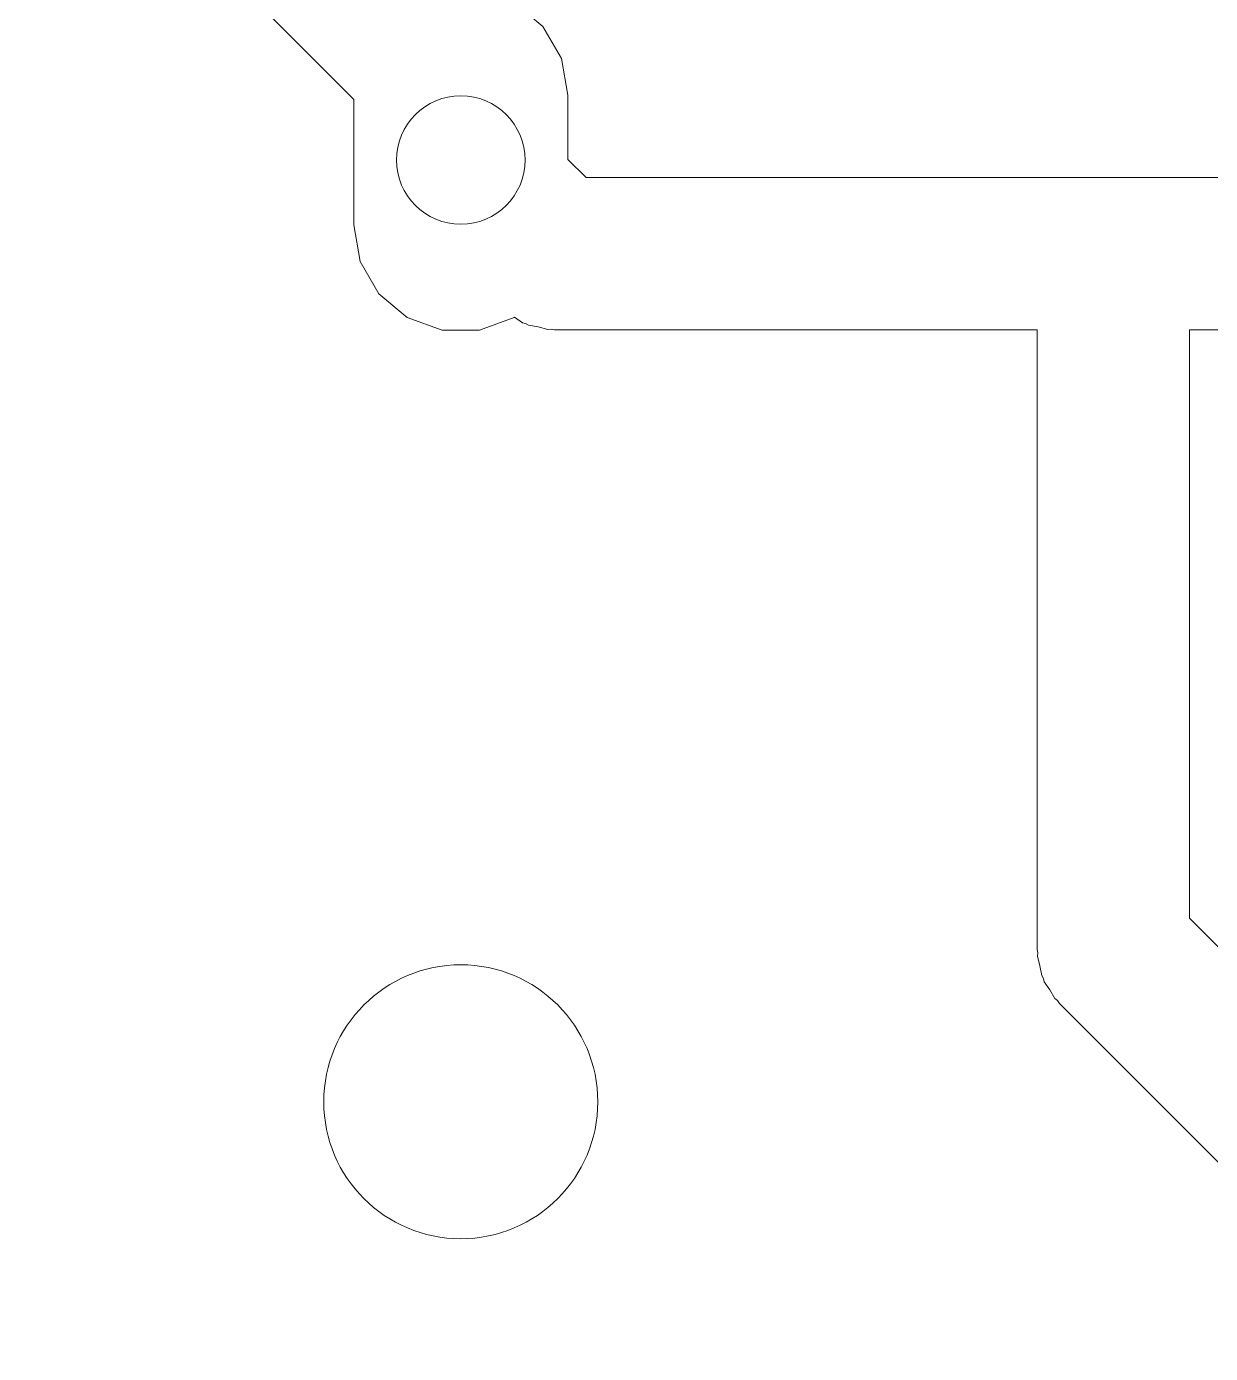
# Model space of a CAD drawing. Extents: x 83.8 to 162.6, y -99.1 to -55.8.
# Drawn here: x 92.97 to 106.8, y -83.2 to -67.7 of the extents above; entities that cross this region are included whole.
import ezdxf

# ---------------------------------------------------------------- set-up
doc = ezdxf.new("R2010")
doc.units = 0
doc.linetypes.add('Durchgehend', pattern=[0])
for name, color, linetype, lineweight in [('Bohrloch', 5, 'Continuous', 0), ('Bohrloch 3_2mm', 1, 'Continuous', 0), ('Leiterbahn', 112, 'Continuous', 0)]:
    doc.layers.add(name, color=color, linetype=linetype, lineweight=lineweight)

msp = doc.modelspace()

# ---------------------------------------------------------------- linework, layer by layer
at = {"layer": 'Bohrloch', "lineweight": 0}
msp.add_circle((98.044, -69.2633), 0.7506, dxfattribs=at)
at = {"layer": 'Bohrloch 3_2mm', "lineweight": 0}
msp.add_circle((98.044, -80.264), 1.6, dxfattribs=at)
at = {"layer": 'Leiterbahn', "linetype": 'Durchgehend', "flags": 128}
msp.add_lwpolyline([(94.488, -62.5249), (94.488, -66.04), (94.4919, -66.062), (94.4899, -66.0843), (94.5071, -66.1484), (94.5186, -66.2137), (94.5298, -66.2331), (94.5356, -66.2547), (94.5737, -66.3091), (94.6068, -66.3665), (94.624, -66.3809), (94.6368, -66.3992), (96.7943, -68.5567), (96.7943, -70.0215), (96.8697, -70.4489), (97.0867, -70.8248), (97.4192, -71.1037), (97.827, -71.2522), (98.261, -71.2522), (98.6688, -71.1037), (98.6727, -71.1005), (98.763, -71.1637), (98.8008, -71.1738), (98.8347, -71.1934), (98.9491, -71.2136), (99.0613, -71.2436), (99.1002, -71.2402), (99.1387, -71.247), (104.775, -71.247), (104.775, -78.486), (104.782, -78.5245), (104.778, -78.5635), (104.808, -78.6757), (104.829, -78.7901), (104.848, -78.8239), (104.858, -78.8617), (104.925, -78.9569), (104.983, -79.0574), (105.013, -79.0826), (105.035, -79.1146), (108.485, -82.5642), (108.485, -82.6803), (108.574, -82.9253), (108.742, -83.125), (108.967, -83.2553), (109.224, -83.3006), (109.274, -83.3006), (109.352, -83.3557), (109.651, -83.4356), (109.958, -83.4087), (110.19, -83.3006), (110.232, -83.3006), (110.489, -83.2553), (110.714, -83.125), (110.882, -82.9253), (110.971, -82.6803), (110.971, -82.4197), (110.882, -82.1747), (110.714, -81.975), (110.489, -81.8447), (110.235, -81.8), (106.553, -78.1178), (106.553, -71.247), (111.252, -71.247), (111.556, -71.1934), (111.703, -71.1086), (111.756, -71.1086), (112.013, -71.0633), (112.238, -70.933), (112.295, -70.866), (118.008, -70.866), (118.227, -71.1266), (118.529, -71.3008), (118.872, -71.3613), (119.215, -71.3008), (119.517, -71.1266), (119.741, -70.8597), (119.86, -70.5322), (119.86, -70.1838), (119.741, -69.8563), (119.517, -69.5894), (119.38, -69.5104), (119.38, -66.7855), (119.871, -66.7855), (119.871, -64.7865), (117.873, -64.7865), (117.873, -66.7855), (118.364, -66.7855), (118.364, -69.5104), (118.227, -69.5894), (118.008, -69.85), (112.295, -69.85), (112.238, -69.783), (112.013, -69.6527), (111.756, -69.6074), (111.703, -69.6074), (111.556, -69.5226), (111.252, -69.469), (99.507, -69.469), (99.2937, -69.2557), (99.2937, -68.505), (99.2183, -68.0776), (99.0013, -67.7018), (98.6688, -67.4228), (98.261, -67.2744), (97.827, -67.2744), (97.4192, -67.4228), (97.2441, -67.5697), (95.504, -65.8296), (95.504, -62.5249), (95.6485, -62.3527), (95.738, -62.1068), (95.738, -61.8452), (95.6485, -61.5993), (95.4803, -61.3988), (95.2537, -61.268), (94.996, -61.2226), (94.7383, -61.268), (94.5117, -61.3988), (94.3684, -61.5696), (94.2177, -61.39), (93.9876, -61.2572), (93.726, -61.2111), (93.4644, -61.2572), (93.2343, -61.39), (93.0636, -61.5935), (92.9727, -61.8432), (92.9727, -62.1088), (93.0636, -62.3585), (93.2343, -62.562), (93.4644, -62.6948), (93.726, -62.7409), (93.9876, -62.6948), (94.2177, -62.562), (94.3684, -62.3824)], close=True, dxfattribs=at)

doc.saveas('drawing.dxf')
